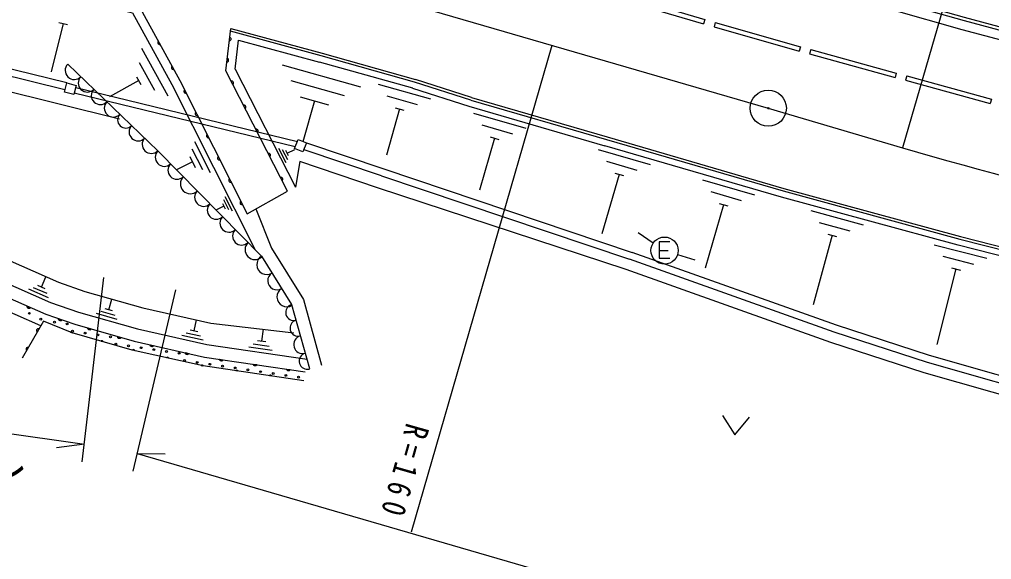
# Model space of a CAD drawing. Units: millimetres, scale not verified. Extents: x 40000 to 680000, y 20000 to 380000.
# Drawn here: x 232612 to 286318, y 246955 to 276812 of the extents above; entities that cross this region are included whole.
import ezdxf
from ezdxf.enums import TextEntityAlignment as Align

# ---------------------------------------------------------------- set-up
doc = ezdxf.new("R2010")
doc.units = ezdxf.units.MM
doc.header["$LTSCALE"] = 1000
doc.layers.add('M-BGD', color=7, linetype='Continuous', lineweight=25)
doc.styles.add('ＭＳ ゴシック', font='')
doc.styles.get('ＭＳ ゴシック').set_extended_font_data('MS Gothic')

msp = doc.modelspace()

# ---------------------------------------------------------------- linework, layer by layer
at = {"layer": 'M-BGD'}
for p, q in [((289791, 298516), (281391, 269716)), ((265753, 277951), (270409, 276561)), ((265824, 278190), (270481, 276801)), ((254827, 277473), (273982, 271904)), ((234787, 276651), (235272, 276529)), ((270481, 276801), (270409, 276561)), ((271055, 276638), (270987, 276397)), ((271055, 276638), (275757, 275301)), ((218784, 276144), (238145, 271317)), ((235029, 276590), (234362, 273922)), ((270987, 276397), (275689, 275060)), ((235127, 272916), (223840, 275704)), ((235233, 273301), (225232, 275773)), ((239364, 275223), (240803, 272591)), ((262027, 275364), (254261, 248463)), ((275757, 275301), (275689, 275060)), ((276333, 275143), (276267, 274902)), ((276333, 275143), (281053, 273849)), ((254351, 273004), (249198, 274455)), ((276267, 274902), (280987, 273608)), ((235276, 274339), (240265, 269548)), ((239225, 274435), (240065, 272899)), ((244527, 274068), (247863, 267546)), ((247131, 274301), (251462, 273081)), ((239206, 273427), (237581, 272538)), ((239086, 273646), (239326, 273208)), ((250574, 272583), (247629, 273413)), ((257589, 272499), (254487, 273485)), ((281053, 273849), (280987, 273608)), ((281632, 273691), (281566, 273450)), ((281566, 273450), (286248, 272172)), ((281632, 273691), (286314, 272413)), ((235719, 273052), (247967, 270065)), ((241034, 273211), (245628, 264085)), ((252437, 273231), (255325, 272418)), ((257543, 272356), (254441, 273342)), ((235639, 272763), (247852, 269785)), ((248127, 272525), (249686, 272086)), ((248906, 272305), (248272, 270053)), ((252903, 272581), (254588, 272106)), ((286314, 272413), (286248, 272172)), ((253610, 271862), (252890, 269305)), ((253369, 271930), (253851, 271794)), ((273982, 271904), (281391, 269716)), ((257705, 271632), (260585, 270792)), ((258165, 270977), (259845, 270487)), ((258865, 270252), (258025, 267372)), ((258625, 270322), (259105, 270182)), ((242737, 268494), (242156, 269648)), ((242291, 270056), (243145, 268359)), ((247351, 268882), (246941, 269683)), ((247135, 269620), (247413, 269075)), ((247402, 269413), (247819, 269627)), ((264579, 269628), (267459, 268790)), ((240265, 269548), (245981, 263726)), ((242021, 269240), (242329, 268629)), ((247476, 269269), (247329, 269558)), ((252610, 268170), (248339, 269606)), ((242175, 268934), (241293, 268490)), ((248097, 268950), (247863, 267546)), ((252387, 267507), (248097, 268950)), ((265039, 268973), (266719, 268484)), ((252610, 268170), (266324, 263552)), ((265740, 268248), (264785, 264965)), ((265500, 268318), (265980, 268179)), ((270350, 267949), (273230, 267111)), ((243965, 267027), (244370, 266223)), ((245193, 266062), (247418, 267318)), ((270810, 267294), (272491, 266806)), ((243910, 266495), (243492, 266285)), ((243838, 266640), (243983, 266351)), ((244177, 266287), (243901, 266834)), ((271511, 266570), (270489, 263057)), ((271271, 266640), (271751, 266500)), ((245676, 266334), (246534, 264162)), ((276327, 266241), (279221, 265452)), ((276798, 265595), (278486, 265134)), ((267629, 264453), (266800, 265013)), ((277511, 264882), (276461, 261035)), ((277269, 264948), (277752, 264816)), ((283145, 264359), (286052, 263618)), ((245981, 263726), (247650, 261054)), ((267951, 264032), (268461, 264035)), ((268969, 263818), (269927, 263531)), ((283628, 263720), (285323, 263288)), ((284352, 263020), (283289, 258846)), ((284110, 263081), (284594, 262958)), ((234024, 261927), (233629, 262101)), ((233826, 262014), (234078, 262585)), ((236081, 252349), (237271, 262554)), ((234220, 261420), (233122, 261904)), ((233375, 262003), (234122, 261673)), ((241232, 261861), (238882, 251841)), ((237546, 260755), (237718, 261355)), ((247650, 261054), (248632, 257508)), ((233041, 260926), (233195, 260858)), ((233203, 260868), (233042, 260939)), ((233043, 260951), (233212, 260877)), ((233179, 260852), (233047, 260910)), ((233053, 260894), (233163, 260846)), ((233140, 260843), (233067, 260875)), ((238018, 260221), (236864, 260551)), ((237101, 260683), (237886, 260458)), ((237754, 260696), (237339, 260815)), ((233933, 260137), (232769, 258080)), ((234777, 260257), (234951, 260197)), ((234944, 260187), (234777, 260244)), ((234777, 260232), (234936, 260177)), ((234921, 260170), (234785, 260216)), ((234792, 260201), (234906, 260162)), ((234883, 260157), (234807, 260183)), ((242258, 259590), (242395, 260199)), ((235441, 259529), (235526, 259494)), ((235526, 259503), (235448, 259535)), ((235456, 259540), (235523, 259513)), ((235519, 259523), (235467, 259545)), ((235480, 259546), (235510, 259533)), ((236394, 259745), (236571, 259694)), ((236564, 259684), (236395, 259732)), ((236395, 259720), (236557, 259674)), ((236542, 259665), (236404, 259705)), ((236412, 259690), (236527, 259657)), ((236505, 259651), (236428, 259673)), ((241818, 259492), (242614, 259314)), ((242469, 259543), (242048, 259638)), ((245996, 259019), (246094, 259688)), ((237129, 259036), (237217, 259011)), ((237216, 259020), (237135, 259043)), ((237143, 259049), (237212, 259029)), ((237207, 259039), (237153, 259054)), ((237166, 259057), (237197, 259048)), ((238039, 259275), (238216, 259224)), ((238209, 259213), (238039, 259262)), ((238040, 259249), (238202, 259203)), ((238187, 259195), (238048, 259234)), ((238056, 259220), (238172, 259187)), ((238149, 259181), (238072, 259203)), ((242760, 259084), (241589, 259347)), ((245528, 258877), (246403, 258749)), ((246227, 258985), (245764, 259053)), ((238869, 258540), (238959, 258520)), ((238957, 258529), (238875, 258547)), ((238883, 258553), (238953, 258538)), ((238947, 258547), (238892, 258559)), ((238905, 258563), (238937, 258556)), ((239832, 258816), (240011, 258775)), ((240005, 258764), (239833, 258803)), ((239834, 258790), (239998, 258754)), ((239984, 258745), (239844, 258776)), ((239853, 258762), (239970, 258735)), ((239948, 258728), (239869, 258746)), ((241775, 258379), (241954, 258339)), ((241948, 258328), (241776, 258366)), ((241777, 258354), (241941, 258317)), ((241927, 258308), (241786, 258339)), ((246579, 258513), (245292, 258701)), ((240743, 258120), (240833, 258099)), ((240831, 258108), (240749, 258126)), ((240756, 258133), (240827, 258117)), ((240821, 258127), (240766, 258139)), ((240779, 258142), (240810, 258135)), ((241795, 258325), (241912, 258299)), ((241890, 258291), (241812, 258309)), ((243673, 258018), (243855, 257991)), ((243849, 257980), (243675, 258005)), ((243677, 257993), (243844, 257969)), ((243830, 257959), (243687, 257979)), ((243698, 257966), (243816, 257948)), ((243795, 257939), (243716, 257951)), ((242656, 257690), (242746, 257670)), ((242744, 257679), (242662, 257697)), ((242669, 257704), (242740, 257688)), ((242734, 257697), (242679, 257710)), ((242692, 257713), (242723, 257706)), ((244576, 257401), (244667, 257387)), ((244664, 257396), (244581, 257408)), ((244588, 257415), (244660, 257405)), ((244653, 257414), (244598, 257422)), ((244610, 257426), (244642, 257421)), ((245528, 257747), (245710, 257720)), ((245704, 257709), (245530, 257734)), ((245532, 257722), (245698, 257697)), ((245685, 257687), (245542, 257708)), ((245552, 257694), (245671, 257677)), ((245649, 257668), (245570, 257680)), ((247382, 257475), (247564, 257449)), ((247559, 257437), (247384, 257463)), ((247387, 257450), (247553, 257426)), ((247539, 257416), (247397, 257437)), ((247407, 257423), (247526, 257406)), ((247504, 257397), (247425, 257408)), ((246431, 257129), (246522, 257116)), ((246519, 257124), (246436, 257137)), ((246443, 257144), (246514, 257133)), ((246508, 257142), (246452, 257150)), ((246465, 257155), (246497, 257150)), ((214750, 256347), (236197, 253343)), ((236197, 253343), (234653, 253135)), ((239110, 252815), (277174, 241754)), ((239110, 252815), (240668, 252799))]:
    msp.add_line(p, q, dxfattribs=at)
for points in [[(315383, 269988), (308348, 271247), (304402, 272011), (296610, 273748), (292733, 274696), (288851, 275644), (284824, 276726), (280947, 277817), (269543, 281028), (263807, 282733), (259007, 284204)], [(259084, 284390), (263866, 282924), (269600, 281219), (284811, 276937), (288903, 275838), (296658, 273942), (304459, 272203), (308386, 271443), (315418, 270185)], [(315295, 269496), (308253, 270756), (304300, 271521), (296497, 273261), (288721, 275162), (284689, 276245), (280811, 277336), (269401, 280548), (263660, 282255), (258860, 283726)], [(234242, 278333), (238865, 277177), (241034, 273211)], [(239198, 277608), (241477, 273443), (245193, 266062)], [(247418, 267318), (244012, 273976), (244293, 276308)], [(254446, 273341), (249290, 274793), (244274, 276158)], [(244293, 276308), (249329, 274938), (254487, 273485)], [(240290, 275613), (240272, 275595), (240261, 275575), (240253, 275548), (240252, 275524), (240256, 275499), (240272, 275471), (240290, 275454), (240310, 275442), (240337, 275434), (240361, 275434), (240386, 275438)], [(244211, 275626), (244235, 275631), (244257, 275641), (244279, 275658), (244293, 275676), (244304, 275699), (244308, 275731), (244303, 275756), (244293, 275777), (244276, 275799), (244257, 275814), (244234, 275825)], [(244527, 274068), (244720, 275674), (249198, 274455)], [(244071, 274460), (244095, 274465), (244117, 274474), (244139, 274492), (244153, 274510), (244164, 274533), (244168, 274565), (244163, 274590), (244153, 274611), (244136, 274633), (244117, 274648), (244094, 274658)], [(241049, 274225), (241032, 274206), (241020, 274186), (241012, 274159), (241011, 274136), (241016, 274111), (241031, 274083), (241050, 274066), (241070, 274054), (241097, 274046), (241120, 274045), (241145, 274050)], [(244399, 273221), (244416, 273239), (244429, 273259), (244437, 273286), (244439, 273309), (244435, 273334), (244421, 273363), (244403, 273380), (244383, 273393), (244356, 273402), (244333, 273403), (244308, 273399)], [(241742, 272917), (241724, 272899), (241711, 272880), (241702, 272853), (241701, 272829), (241704, 272804), (241719, 272776), (241737, 272758), (241756, 272746), (241783, 272737), (241807, 272735), (241832, 272739)], [(254335, 273008), (257443, 272021), (264945, 269833)], [(257541, 272357), (265043, 270169), (274803, 267331), (284560, 264669), (294236, 262206), (299294, 261065), (304208, 260044), (308898, 259205), (314226, 258349), (319311, 257557), (329504, 256407), (334577, 255948), (339368, 255528), (344466, 255184)], [(257585, 272500), (265085, 270313), (274843, 267475), (284598, 264814), (294271, 262351), (299325, 261212), (304236, 260191), (308922, 259354), (314249, 258497), (319331, 257706), (329519, 256557), (334590, 256098), (339379, 255677), (344476, 255334)], [(245080, 271890), (245097, 271908), (245110, 271928), (245119, 271954), (245120, 271978), (245116, 272003), (245102, 272031), (245084, 272049), (245064, 272061), (245037, 272070), (245014, 272072), (244989, 272068)], [(242361, 271687), (242343, 271669), (242331, 271649), (242322, 271623), (242320, 271599), (242324, 271574), (242338, 271546), (242356, 271528), (242376, 271515), (242403, 271506), (242426, 271505), (242451, 271508)], [(217176, 271121), (222031, 267678), (225969, 265052), (228733, 263630), (234328, 261163), (235873, 260635), (239126, 259704), (242966, 258841), (248504, 258031)], [(217176, 271121), (222712, 268667), (226579, 266088), (229250, 264714), (234765, 262282), (236233, 261780), (239423, 260867), (243185, 260022), (247780, 259479)], [(245761, 270558), (245779, 270576), (245791, 270596), (245800, 270623), (245801, 270646), (245797, 270671), (245783, 270700), (245765, 270717), (245745, 270730), (245718, 270738), (245695, 270740), (245670, 270736)], [(216765, 270554), (221635, 267101), (225614, 264447), (228431, 262998), (234073, 260511)], [(242980, 270457), (242962, 270439), (242950, 270419), (242941, 270392), (242939, 270369), (242943, 270344), (242957, 270315), (242975, 270298), (242995, 270285), (243022, 270276), (243045, 270275), (243070, 270278)], [(233790, 259870), (228111, 262376), (225226, 263865), (221230, 266530), (216289, 269912)], [(248467, 269986), (252738, 268549), (266455, 263930)], [(344442, 254835), (339341, 255179), (334546, 255600), (329469, 256059), (324427, 256570), (319264, 257210), (314172, 258003), (308843, 258860), (304142, 259700), (299223, 260722), (294154, 261865), (284471, 264331), (274708, 266994), (264945, 269833)], [(243599, 269227), (243582, 269209), (243569, 269189), (243560, 269162), (243559, 269139), (243562, 269114), (243577, 269085), (243595, 269067), (243614, 269055), (243641, 269046), (243664, 269044), (243689, 269048)], [(246442, 269227), (246460, 269245), (246472, 269264), (246481, 269291), (246482, 269315), (246479, 269340), (246464, 269368), (246446, 269386), (246426, 269398), (246399, 269407), (246376, 269408), (246351, 269405)], [(247123, 267895), (247141, 267913), (247153, 267933), (247162, 267960), (247164, 267983), (247160, 268008), (247145, 268037), (247127, 268054), (247107, 268067), (247080, 268075), (247057, 268077), (247032, 268073)], [(244219, 267996), (244201, 267978), (244188, 267959), (244180, 267932), (244178, 267909), (244181, 267884), (244196, 267855), (244214, 267837), (244234, 267825), (244260, 267816), (244284, 267814), (244309, 267818)], [(304460, 251286), (299896, 252568), (290114, 255132), (282598, 257273), (277437, 258962), (266128, 262985), (252387, 267507)], [(244838, 266766), (244820, 266748), (244808, 266729), (244799, 266702), (244797, 266678), (244801, 266653), (244815, 266625), (244833, 266607), (244853, 266594), (244880, 266586), (244903, 266584), (244928, 266588)], [(268548, 264516), (267948, 264512), (267953, 263612), (268553, 263616)], [(246534, 264162), (248298, 261338), (249307, 257695)], [(347286, 247739), (330619, 248800), (321884, 249744), (318520, 250077), (316132, 250038), (313436, 249764), (311156, 249323), (304225, 252391), (300158, 253533), (290378, 256097), (282891, 258230), (277760, 259908), (266455, 263930)], [(300053, 253147), (290272, 255711), (282774, 257847), (277631, 259530), (266324, 263552)], [(234073, 260511), (235664, 259967), (238953, 259026), (242838, 258152), (248402, 257338)], [(248330, 256843), (242766, 257657), (238843, 258538), (235526, 259486), (233933, 260137)], [(233691, 259710), (233666, 259715), (233643, 259714), (233616, 259706), (233595, 259695), (233577, 259678), (233561, 259650), (233556, 259625), (233557, 259602), (233564, 259575), (233576, 259555), (233593, 259536)], [(233109, 258681), (233084, 258686), (233061, 258686), (233034, 258678), (233013, 258667), (232994, 258650), (232979, 258622), (232974, 258597), (232974, 258574), (232982, 258546), (232993, 258526), (233010, 258507)], [(271453, 254920), (272137, 253854), (272950, 254824)]]:
    msp.add_lwpolyline(points, dxfattribs=at)
for points in [[(235610, 272657), (235094, 272799), (235233, 273301), (235749, 273158)], [(248262, 269490), (247807, 269677), (248011, 270173), (248466, 269985)], [(233224, 260885), (233207, 260866), (233188, 260853), (233161, 260842), (233138, 260839), (233113, 260842), (233084, 260855), (233065, 260872), (233052, 260891), (233041, 260917), (233039, 260940), (233041, 260965)], [(234963, 260206), (234947, 260186), (234930, 260171), (234904, 260159), (234881, 260154), (234856, 260154), (234826, 260164), (234806, 260180), (234791, 260197), (234778, 260223), (234773, 260246), (234774, 260271)], [(235434, 259523), (235443, 259533), (235452, 259540), (235465, 259545), (235477, 259547), (235489, 259546), (235504, 259540), (235514, 259532), (235521, 259523), (235526, 259510), (235528, 259498), (235527, 259485)], [(236582, 259704), (236568, 259683), (236551, 259667), (236526, 259653), (236504, 259647), (236478, 259646), (236448, 259655), (236427, 259669), (236411, 259686), (236397, 259711), (236391, 259733), (236390, 259759)], [(237123, 259029), (237130, 259040), (237139, 259048), (237151, 259055), (237162, 259058), (237175, 259058), (237190, 259054), (237201, 259047), (237209, 259038), (237216, 259026), (237219, 259015), (237219, 259002)], [(238227, 259233), (238213, 259212), (238195, 259196), (238171, 259183), (238148, 259177), (238123, 259176), (238092, 259184), (238071, 259199), (238055, 259216), (238042, 259240), (238036, 259263), (238035, 259288)], [(238864, 258533), (238870, 258544), (238878, 258552), (238890, 258560), (238901, 258564), (238914, 258565), (238930, 258561), (238940, 258555), (238949, 258547), (238956, 258535), (238960, 258524), (238961, 258511)], [(240022, 258785), (240009, 258764), (239993, 258747), (239969, 258732), (239947, 258724), (239921, 258722), (239890, 258729), (239869, 258742), (239852, 258758), (239837, 258782), (239829, 258804), (239827, 258829)], [(241964, 258349), (241951, 258327), (241935, 258310), (241911, 258295), (241889, 258288), (241864, 258285), (241833, 258292), (241811, 258305), (241794, 258321), (241779, 258345), (241772, 258367), (241769, 258392)], [(240737, 258113), (240744, 258123), (240752, 258132), (240764, 258139), (240775, 258143), (240788, 258144), (240803, 258141), (240814, 258134), (240823, 258126), (240830, 258114), (240834, 258103), (240835, 258091)], [(243865, 258002), (243853, 257979), (243838, 257961), (243816, 257944), (243794, 257935), (243769, 257931), (243738, 257936), (243715, 257947), (243697, 257962), (243680, 257985), (243671, 258006), (243667, 258031)], [(242651, 257683), (242657, 257694), (242665, 257703), (242677, 257710), (242688, 257714), (242701, 257715), (242716, 257712), (242727, 257705), (242736, 257697), (242743, 257685), (242747, 257674), (242748, 257661)], [(244571, 257393), (244577, 257405), (244584, 257414), (244596, 257422), (244606, 257427), (244619, 257429), (244635, 257426), (244646, 257421), (244655, 257413), (244663, 257402), (244668, 257391), (244670, 257379)], [(245719, 257731), (245708, 257708), (245693, 257690), (245670, 257673), (245649, 257664), (245624, 257660), (245592, 257664), (245570, 257676), (245552, 257690), (245535, 257713), (245526, 257735), (245521, 257760)], [(247574, 257459), (247563, 257437), (247548, 257419), (247525, 257402), (247504, 257393), (247479, 257388), (247447, 257393), (247424, 257404), (247406, 257419), (247389, 257442), (247381, 257463), (247376, 257488)], [(246426, 257122), (246432, 257133), (246439, 257142), (246450, 257151), (246461, 257155), (246473, 257157), (246489, 257155), (246501, 257149), (246510, 257142), (246518, 257131), (246523, 257120), (246525, 257108)]]:
    msp.add_lwpolyline(points, close=True, dxfattribs=at)
for centre, radius in [((273982, 271904), 1000), ((273982, 271904), 40), ((268251, 264034), 750), ((233159, 260566), 50), ((233788, 260242), 50), ((234545, 260080), 50), ((235244, 259978), 50), ((235543, 259577), 50), ((236243, 259474), 50), ((236942, 259372), 50), ((237642, 259270), 50), ((237941, 258869), 50), ((238640, 258766), 50), ((239340, 258664), 50), ((240040, 258562), 50), ((240739, 258459), 50), ((241439, 258357), 50), ((241738, 257956), 50), ((242437, 257853), 50), ((243137, 257751), 50), ((243837, 257649), 50), ((244536, 257546), 50), ((245236, 257444), 50), ((245935, 257342), 50), ((246635, 257239), 50), ((247335, 257137), 50), ((248034, 257035), 50)]:
    msp.add_circle(centre, radius, dxfattribs=at)
for centre, radius, start, end in [((235637, 273993), 500, 136.1555, 316.1554), ((236358, 273300), 500, 136.1555, 316.1554), ((237079, 272607), 500, 136.1555, 316.1554), ((237801, 271915), 500, 136.1555, 316.1554), ((238486, 271257), 450, 136.1555, 316.1554), ((239171, 270599), 500, 136.1555, 316.1554), ((239892, 269906), 500, 136.1555, 316.1554), ((351467, 509694), 250000, 253.72168, 266.4519), ((240615, 269191), 500, 134.4711, 314.4711), ((241316, 268477), 500, 134.4711, 314.4711), ((242051, 267728), 550, 134.4711, 314.4711), ((242787, 266979), 500, 134.4711, 314.4711), ((243487, 266265), 500, 134.4711, 314.4711), ((244188, 265552), 500, 134.4711, 314.4711), ((244889, 264838), 500, 134.4711, 314.4711), ((245624, 264089), 550, 134.4711, 314.4711), ((246272, 263259), 550, 121.9954, 301.9954), ((246828, 262369), 500, 121.9954, 301.9954), ((247385, 261478), 550, 121.9954, 301.9954), ((247770, 260620), 450, 105.4804, 285.4804), ((248010, 259753), 450, 105.4804, 285.4804), ((248264, 258837), 500, 105.4804, 285.4804), ((248518, 257921), 450, 105.4804, 285.4804)]:
    msp.add_arc(centre, radius, start, end, dxfattribs=at)
msp.add_open_spline([(264798, 297448), (269210, 296985), (273622, 296522), (277821, 295322), (283142, 293800), (288119, 291093), (293280, 288946), (297948, 287005), (302765, 285521), (307462, 283699), (309386, 282964), (311296, 282205), (313209, 281389), (317571, 279534), (321924, 277382), (326516, 276622), (331285, 275821), (336318, 276502), (341177, 277275), (342648, 277503), (344103, 277741), (345568, 277943), (346884, 278131), (348205, 278281), (349530, 278376), (351150, 278492), (352776, 278527), (354400, 278564), (354817, 278573), (355233, 278583), (355650, 278593)], degree=3, knots=[0, 0, 0, 0, 1, 1, 1, 2, 2, 2, 3, 3, 3, 4, 4, 4, 5, 5, 5, 6, 6, 6, 7, 7, 7, 8, 8, 8, 9, 9, 9, 10, 10, 10, 10], dxfattribs=at)

# ---------------------------------------------------------------- texts
at = {"layer": 'M-BGD', "style": 'ＭＳ ゴシック'}
msp.add_text('ガードレール', height=1833, rotation=351.6, dxfattribs=at).set_placement((217935, 252910), align=Align.BOTTOM_LEFT)
at = {"layer": 'M-BGD', "insert": (253977, 254567), "char_height": 1320, "attachment_point": 7, "rotation": 254.1, "style": 'ＭＳ ゴシック'}
msp.add_mtext('\\T1.54;\\W0.8;R=160', dxfattribs=at)

doc.saveas('drawing.dxf')
